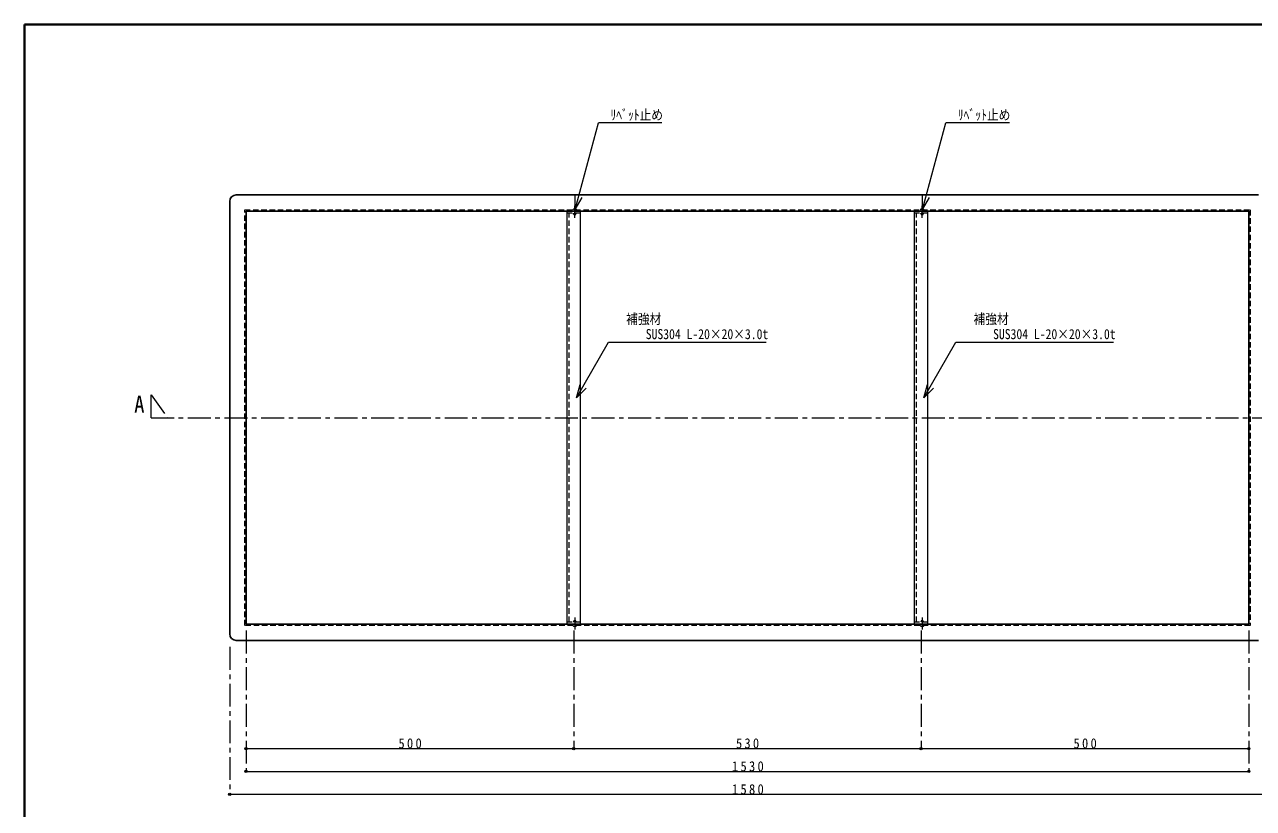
# Model space of a CAD drawing. Units: millimetres at full size, sheet at 1:7; some dimension numbers follow another scale. Extents: x -1486 to 1349, y -951 to 1016.
# Drawn here: x -1486 to 389, y -180 to 1016 of the extents above; entities that cross this region are included whole.
import ezdxf
from ezdxf.enums import TextEntityAlignment as Align

# ---------------------------------------------------------------- set-up
doc = ezdxf.new("R2010")
doc.units = ezdxf.units.MM
doc.header["$LTSCALE"] = 7
doc.header["$PDMODE"] = 32
doc.header["$PDSIZE"] = 3.5
doc.linetypes.add('CHAIN1', pattern=[8, 5, -1, 1, -1])
doc.linetypes.add('DASHED1', pattern=[1.8, 1.2, -0.6])
doc.layers.add('0-0', color=7, linetype='Continuous', lineweight=18)
doc.styles.add('ＭＳ ゴシック', font='')
doc.styles.get('ＭＳ ゴシック').set_extended_font_data('MS Gothic')

msp = doc.modelspace()

# ---------------------------------------------------------------- linework, layer by layer
at = {"layer": '0-0', "color": 1, "lineweight": 40}
for p in [(-1485.961, -950.661), (1349.039, 1016.339)]:
    msp.add_line(p, (-1485.961, 1016.339), dxfattribs=at)
at = {"layer": '0-0'}
for p, q in [((-645.712, 733.984), (-610.273, 866.244)), ((-513.389, 866.244), (-610.273, 866.244)), ((-115.712, 733.984), (-80.273, 866.244)), ((16.611, 866.244), (-80.273, 866.244)), ((-645.712, 733.984), (-645.712, 754.984)), ((-645.712, 733.984), (-635.212, 752.17)), ((-115.712, 733.984), (-115.712, 754.984)), ((-115.712, 733.984), (-105.212, 752.17)), ((-657.961, 101.339), (-657.961, 731.339)), ((-637.961, 101.339), (-637.961, 731.339)), ((-127.961, 101.339), (-127.961, 731.339)), ((-107.961, 101.339), (-107.961, 731.339)), ((-643.913, 446.541), (-638.477, 466.825)), ((-643.913, 446.541), (-629.063, 461.39)), ((-113.913, 446.541), (-108.477, 466.825)), ((-113.913, 446.541), (-99.063, 461.39))]:
    msp.add_line(p, q, dxfattribs=at)
at = {"layer": '0-0', "color": 5, "lineweight": 25}
for p, q in [((397.039, 756.339), (-1162.961, 756.339)), ((-1172.961, 746.339), (-1172.961, 86.339)), ((-1147.961, 731.339), (382.039, 731.339)), ((-1147.961, 101.339), (-1147.961, 731.339)), ((382.039, 731.339), (382.039, 101.339)), ((382.039, 101.339), (-1147.961, 101.339)), ((397.039, 76.339), (-1162.961, 76.339))]:
    msp.add_line(p, q, dxfattribs=at)
at = {"layer": '0-0', "linetype": 'DASHED1'}
for p, q in [((-1149.961, 733.339), (384.039, 733.339)), ((-1149.961, 99.339), (-1149.961, 733.339))]:
    msp.add_line(p, q, dxfattribs=at)
at = {"layer": '0-0', "color": 4, "linetype": 'CHAIN1', "lineweight": 9}
for p, q in [((-646.461, 721.339), (-646.461, 739.839)), ((-116.461, 721.339), (-116.461, 739.839)), ((-1292.961, 451.339), (-1267.961, 416.339)), ((-1292.961, 416.339), (-1292.961, 451.339)), ((-646.461, 111.339), (-646.461, 92.839)), ((-116.461, 111.339), (-116.461, 92.839)), ((-1147.961, 91.339), (-1147.961, -123.661)), ((-647.961, 91.339), (-647.961, -88.661)), ((-117.961, 91.339), (-117.961, -88.661)), ((382.039, 91.339), (382.039, -123.661)), ((-1172.961, 66.339), (-1172.961, -158.661))]:
    msp.add_line(p, q, dxfattribs=at)
at = {"layer": '0-0', "color": 4, "linetype": 'DASHED1', "lineweight": 9}
for p, q in [((-637.961, 728.339), (-657.961, 728.339)), ((-654.961, 104.339), (-654.961, 728.339)), ((-648.15, 727.097), (-648.461, 728.339)), ((-645.742, 726.339), (-647.18, 726.339)), ((-644.772, 727.097), (-644.461, 728.339)), ((-107.961, 728.339), (-127.961, 728.339)), ((-124.961, 104.339), (-124.961, 728.339)), ((-118.15, 727.097), (-118.461, 728.339)), ((-115.742, 726.339), (-117.18, 726.339)), ((-114.772, 727.097), (-114.461, 728.339)), ((-637.961, 104.339), (-657.961, 104.339)), ((-648.15, 105.582), (-648.461, 104.339)), ((-645.742, 106.339), (-647.18, 106.339)), ((-644.772, 105.582), (-644.461, 104.339)), ((-107.961, 104.339), (-127.961, 104.339)), ((-118.15, 105.582), (-118.461, 104.339)), ((-115.742, 106.339), (-117.18, 106.339)), ((-114.772, 105.582), (-114.461, 104.339))]:
    msp.add_line(p, q, dxfattribs=at)
at = {"layer": '0-0', "color": 4, "lineweight": 9}
for p, q in [((-1147.961, -88.661), (-647.961, -88.661)), ((-647.961, -88.661), (-117.961, -88.661)), ((-117.961, -88.661), (382.039, -88.661)), ((-1147.961, -123.661), (382.039, -123.661)), ((407.039, -158.661), (-1172.961, -158.661))]:
    msp.add_line(p, q, dxfattribs=at)
at = {"layer": '0-0', "linetype": 'DASHED1'}
msp.add_lwpolyline([(384.039, 733.339), (384.039, 99.339), (-1149.961, 99.339)], dxfattribs=at)
at = {"layer": '0-0'}
for points in [[(-643.913, 446.541), (-594.814, 531.582), (-354.469, 531.582)], [(-113.913, 446.541), (-64.814, 531.582), (175.531, 531.582)]]:
    msp.add_lwpolyline(points, dxfattribs=at)
at = {"layer": '0-0', "color": 4, "linetype": 'CHAIN1', "lineweight": 9}
msp.add_lwpolyline([(-1292.961, 416.339), (527.039, 416.339), (527.039, 451.339)], dxfattribs=at)
at = {"layer": '0-0', "color": 5, "lineweight": 25}
for centre, start, end in [((-1162.961, 746.339), 90, 180), ((-1162.961, 86.339), 180, 270)]:
    msp.add_arc(centre, 10, start, end, dxfattribs=at)
at = {"layer": '0-0', "color": 4, "linetype": 'DASHED1', "lineweight": 9}
for centre, radius, start, end in [((-646.461, 731.089), 3.75, 36.8699, 143.1301), ((-116.461, 731.089), 3.75, 36.8699, 143.1301), ((-647.18, 727.339), 1, 194.03624, 270), ((-645.742, 727.339), 1, 270, 345.96376), ((-117.18, 727.339), 1, 194.03624, 270), ((-115.742, 727.339), 1, 270, 345.96376), ((-646.461, 101.589), 3.75, 216.8699, 323.1301), ((-647.18, 105.339), 1, 90, 165.96376), ((-645.742, 105.339), 1, 14.03624, 90), ((-116.461, 101.589), 3.75, 216.8699, 323.1301), ((-117.18, 105.339), 1, 90, 165.96376), ((-115.742, 105.339), 1, 14.03624, 90)]:
    msp.add_arc(centre, radius, start, end, dxfattribs=at)
at = {"layer": '0-0', "color": 4}
for p in [(-1147.961, -88.661), (-647.961, -88.661), (-117.961, -88.661), (382.039, -88.661), (-1147.961, -123.661), (382.039, -123.661), (-1172.961, -158.661)]:
    msp.add_point(p, dxfattribs=at)

# ---------------------------------------------------------------- texts
at = {"layer": '0-0', "style": 'ＭＳ ゴシック'}
for s, height, width, p in [('ﾘﾍﾞｯﾄ止め', 15.4, 0.85, (-592.139, 866.244)), ('ﾘﾍﾞｯﾄ止め', 15.4, 0.85, (-62.139, 866.244)), ('補強材', 15.4, 0.85, (-567.995, 554.634)), ('補強材', 15.4, 0.85, (-37.995, 554.634)), ('SUS304 L-20×20×3.0t', 15.4, 0.85, (-538.219, 531.582)), ('SUS304 L-20×20×3.0t', 15.4, 0.85, (-8.219, 531.582)), ('A', 25.66, 0.9, (-1318.711, 416.339))]:
    msp.add_text(s, height=height, dxfattribs=dict(at, width=width)).set_placement(p, align=Align.BOTTOM_LEFT)
at = {"layer": '0-0', "char_height": 15.4, "attachment_point": 7, "style": 'ＭＳ ゴシック'}
for s, insert in [('\\T1.38;\\W0.9;500', (-915.461, -88.661)), ('\\T1.37;\\W0.9;530', (-400.461, -88.661)), ('\\T1.38;\\W0.9;500', (114.539, -88.661)), ('\\T1.38;\\W0.9;1530', (-406.586, -123.661)), ('\\T1.38;\\W0.9;1580', (-406.586, -158.661))]:
    msp.add_mtext(s, dxfattribs=dict(at, insert=insert))

doc.saveas('drawing.dxf')
